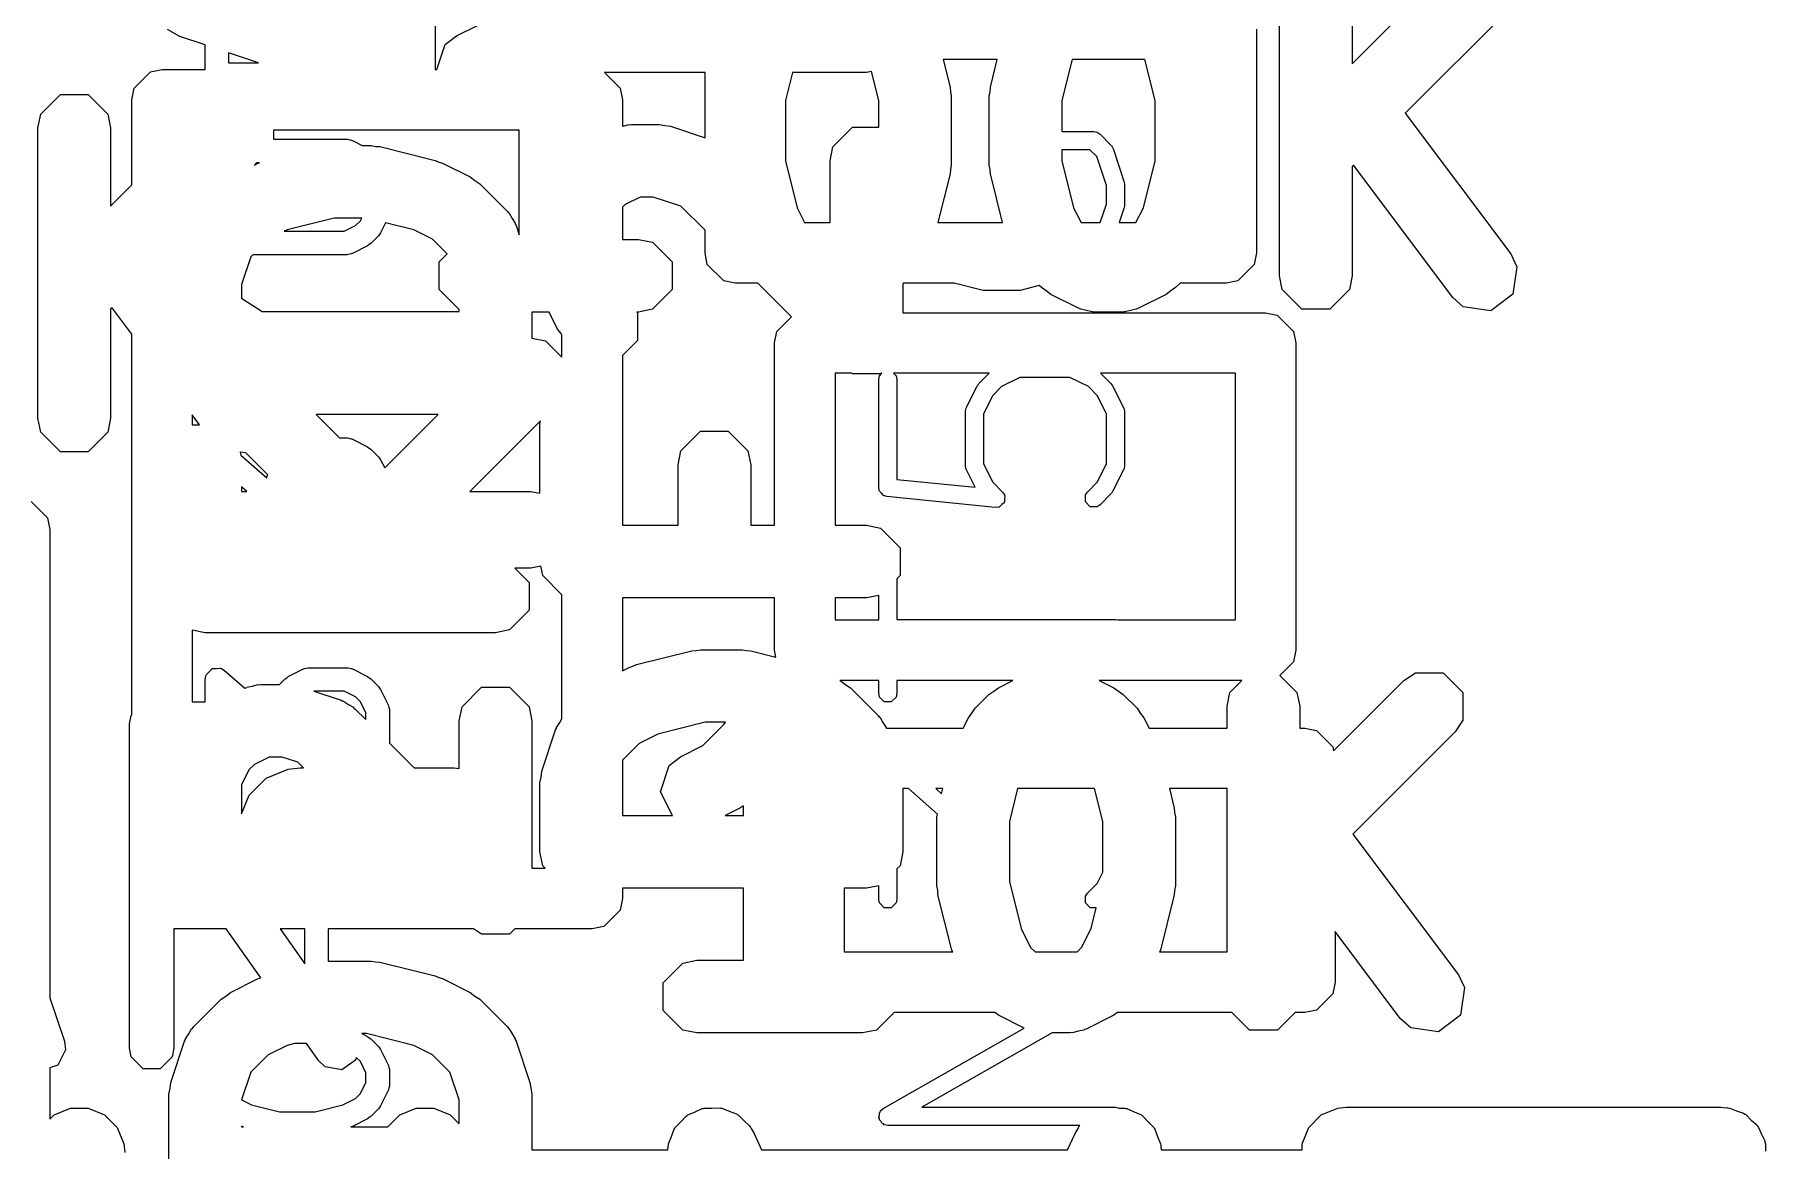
# Model space of a CAD drawing. Extents: x 95.1 to 121.9, y -82.3 to -63.1.
# Drawn here: x 110.355 to 113.217, y -77.861 to -76.016 of the extents above; entities that cross this region are included whole.
import ezdxf

# ---------------------------------------------------------------- set-up
doc = ezdxf.new("R2010")
doc.units = 0
doc.layers.add('BLACK', color=7, linetype='CONTINUOUS')

msp = doc.modelspace()

# ---------------------------------------------------------------- linework, layer by layer
at = {"layer": 'BLACK', "linetype": 'CONTINUOUS'}
for p, q in [((112.534, -76.06425), (112.705859, -75.892391)), ((111.017617, -75.908), (111.017617, -76.0738)), ((112.414, -76.414817), (112.414, -75.934817)), ((112.534, -75.934817), (112.534, -76.06425)), ((112.790712, -75.977244), (112.621794, -76.14616)), ((110.595786, -76.019206), (110.575448, -76.007612)), ((111.05288, -76.018295), (111.089885, -75.999791)), ((112.376, -76.007), (112.376, -76.377)), ((110.637438, -76.03309), (110.595786, -76.019206)), ((110.637438, -76.0738), (110.637438, -76.03309)), ((111.02067, -76.0738), (111.034386, -76.032648)), ((111.034386, -76.032648), (111.05288, -76.018295)), ((110.725752, -76.062528), (110.6763, -76.046044)), ((110.6763, -76.046044), (110.6763, -76.062528)), ((110.6763, -76.062528), (110.725752, -76.062528)), ((111.857822, -76.057), (111.869352, -76.103122)), ((111.947321, -76.057), (111.857822, -76.057)), ((111.935791, -76.103122), (111.947321, -76.057)), ((112.071015, -76.057), (112.054, -76.125061)), ((112.191271, -76.057), (112.071015, -76.057)), ((112.208286, -76.125061), (112.191271, -76.057)), ((110.520006, -76.104666), (110.547066, -76.077606)), ((110.547066, -76.077606), (110.5662, -76.0738)), ((110.5662, -76.0738), (110.637438, -76.0738)), ((111.017617, -76.0738), (111.02067, -76.0738)), ((111.297848, -76.07892), (111.323594, -76.104666)), ((111.464, -76.07892), (111.297848, -76.07892)), ((111.464, -76.186679), (111.464, -76.07892)), ((111.608392, -76.07892), (111.596857, -76.125061)), ((111.730985, -76.07892), (111.608392, -76.07892)), ((111.739199, -76.077286), (111.730985, -76.07892)), ((111.751143, -76.125061), (111.739199, -76.077286)), ((110.365567, -76.147456), (110.398039, -76.114984)), ((110.398039, -76.114984), (110.443961, -76.114984)), ((110.443961, -76.114984), (110.476433, -76.147456)), ((110.5162, -76.1238), (110.520006, -76.104666)), ((110.5162, -76.26465), (110.5162, -76.1238)), ((111.323594, -76.104666), (111.3274, -76.1238)), ((111.3274, -76.1238), (111.3274, -76.167619)), ((111.596857, -76.125061), (111.596857, -76.224572)), ((111.751143, -76.169201), (111.751143, -76.125061)), ((111.869352, -76.103122), (111.869709, -76.110466)), ((111.869709, -76.110466), (111.871143, -76.117674)), ((111.871143, -76.117674), (111.871143, -76.23196)), ((111.934, -76.117674), (111.935433, -76.110466)), ((111.934, -76.23196), (111.934, -76.117674)), ((111.935433, -76.110466), (111.935791, -76.103122)), ((112.054, -76.125061), (112.054, -76.176435)), ((112.208286, -76.224572), (112.208286, -76.125061)), ((110.361, -76.170417), (110.365567, -76.147456)), ((110.476433, -76.147456), (110.481, -76.170417)), ((112.621794, -76.14616), (112.796286, -76.378817)), ((110.361, -76.650417), (110.361, -76.170417)), ((110.481, -76.170417), (110.481, -76.29985)), ((110.750719, -76.1738), (110.750719, -76.189165)), ((111.156857, -76.1738), (110.750719, -76.1738)), ((111.156857, -76.347411), (111.156857, -76.1738)), ((111.3274, -76.167619), (111.328884, -76.167324)), ((111.328884, -76.167324), (111.33816, -76.164785)), ((111.33816, -76.164785), (111.339465, -76.16522)), ((111.339465, -76.16522), (111.342413, -76.164634)), ((111.342413, -76.164634), (111.388128, -76.164634)), ((111.388128, -76.164634), (111.397561, -76.16651)), ((111.397561, -76.16651), (111.407102, -76.167713)), ((111.407102, -76.167713), (111.464, -76.186679)), ((111.675552, -76.201673), (111.708024, -76.169201)), ((111.708024, -76.169201), (111.751143, -76.169201)), ((112.054, -76.176435), (112.106758, -76.176435)), ((112.106758, -76.176435), (112.112481, -76.177573)), ((112.112481, -76.177573), (112.117332, -76.180815)), ((112.117332, -76.180815), (112.135262, -76.198743)), ((110.750719, -76.189165), (110.872152, -76.189165)), ((110.872152, -76.189165), (110.873106, -76.189354)), ((110.873106, -76.189354), (110.873529, -76.189214)), ((110.873529, -76.189214), (110.876532, -76.190036)), ((110.876532, -76.190036), (110.879588, -76.190644)), ((110.879588, -76.190644), (110.879902, -76.190958)), ((110.879902, -76.190958), (110.880842, -76.191216)), ((110.880842, -76.191216), (110.897265, -76.199428)), ((110.897265, -76.199428), (110.911902, -76.199428)), ((110.911902, -76.199428), (110.919109, -76.200861)), ((110.919109, -76.200861), (110.926454, -76.201219)), ((110.926454, -76.201219), (111.017883, -76.224076)), ((111.670985, -76.224634), (111.675552, -76.201673)), ((112.100564, -76.206345), (112.054, -76.206345)), ((112.054, -76.206345), (112.054, -76.224572)), ((112.111615, -76.217395), (112.100564, -76.206345)), ((112.135262, -76.198743), (112.135678, -76.199365)), ((112.135678, -76.199365), (112.135985, -76.199519)), ((112.135985, -76.199519), (112.13717, -76.201598)), ((112.13717, -76.201598), (112.138504, -76.203594)), ((112.138504, -76.203594), (112.138504, -76.203938)), ((112.138504, -76.203938), (112.138875, -76.204589)), ((112.138875, -76.204589), (112.156802, -76.258373)), ((110.722529, -76.228027), (110.718804, -76.231751)), ((110.718804, -76.231751), (110.725069, -76.228619)), ((110.72723, -76.228027), (110.722529, -76.228027)), ((110.725069, -76.228619), (110.72723, -76.228027)), ((111.017883, -76.224076), (111.023825, -76.226883)), ((111.023825, -76.226883), (111.030164, -76.228619)), ((111.030164, -76.228619), (111.075878, -76.251476)), ((111.596857, -76.224572), (111.616325, -76.302446)), ((111.670985, -76.327), (111.670985, -76.224634)), ((111.869709, -76.239167), (111.869352, -76.246512)), ((111.871143, -76.23196), (111.869709, -76.239167)), ((111.935433, -76.239167), (111.934, -76.23196)), ((111.935791, -76.246512), (111.935433, -76.239167)), ((112.054, -76.224572), (112.073468, -76.302446)), ((112.12766, -76.26553), (112.111615, -76.217395)), ((112.188817, -76.302446), (112.208286, -76.224572)), ((112.536079, -76.231874), (112.534, -76.233954)), ((112.534, -76.233954), (112.534, -76.414817)), ((112.700286, -76.450817), (112.536079, -76.231874)), ((110.481, -76.29985), (110.5162, -76.26465)), ((111.075878, -76.251476), (111.083482, -76.257378)), ((111.083482, -76.257378), (111.091471, -76.262716)), ((111.091471, -76.262716), (111.137187, -76.308431)), ((111.869352, -76.246512), (111.84923, -76.327)), ((111.955913, -76.327), (111.935791, -76.246512)), ((112.12766, -76.29653), (112.12766, -76.26553)), ((112.156802, -76.258373), (112.157101, -76.260747)), ((112.157101, -76.260747), (112.15757, -76.263102)), ((112.15757, -76.263102), (112.15757, -76.298958)), ((111.33224, -76.296803), (111.3274, -76.301643)), ((111.356578, -76.284634), (111.33224, -76.296803)), ((111.378391, -76.284634), (111.356578, -76.284634)), ((111.424289, -76.299933), (111.378391, -76.284634)), ((112.117503, -76.327), (112.12766, -76.29653)), ((110.850719, -76.319428), (110.772843, -76.338896)), ((110.896321, -76.319428), (110.850719, -76.319428)), ((110.885971, -76.331926), (110.894173, -76.323724)), ((110.894173, -76.323724), (110.896321, -76.319428)), ((111.137187, -76.308431), (111.138856, -76.310929)), ((111.138856, -76.310929), (111.140087, -76.311545)), ((111.140087, -76.311545), (111.144847, -76.319896)), ((111.144847, -76.319896), (111.150193, -76.327896)), ((111.3274, -76.301643), (111.3274, -76.354817)), ((111.464, -76.339644), (111.424289, -76.299933)), ((111.616325, -76.302446), (111.628602, -76.327)), ((112.073468, -76.302446), (112.085745, -76.327)), ((112.156802, -76.303687), (112.149031, -76.327)), ((112.157101, -76.301312), (112.156802, -76.303687)), ((112.15757, -76.298958), (112.157101, -76.301312)), ((112.17654, -76.327), (112.188817, -76.302446)), ((110.772843, -76.338896), (110.768375, -76.34113)), ((110.768375, -76.34113), (110.867564, -76.34113)), ((110.867564, -76.34113), (110.885971, -76.331926)), ((110.923883, -76.348974), (110.911219, -76.361637)), ((110.925613, -76.346385), (110.923883, -76.348974)), ((110.927524, -76.343923), (110.925613, -76.346385)), ((110.935853, -76.327262), (110.927524, -76.343923)), ((110.982389, -76.338896), (110.935853, -76.327262)), ((111.013505, -76.354454), (110.982389, -76.338896)), ((111.037593, -76.378543), (111.013505, -76.354454)), ((111.150193, -76.327896), (111.150193, -76.329272)), ((111.150193, -76.329272), (111.151681, -76.331883)), ((111.151681, -76.331883), (111.156857, -76.347411)), ((111.3274, -76.354817), (111.354, -76.354817)), ((111.354, -76.354817), (111.376961, -76.359384)), ((111.464, -76.377), (111.464, -76.339644)), ((111.628602, -76.327), (111.670985, -76.327)), ((111.84923, -76.327), (111.955913, -76.327)), ((112.085745, -76.327), (112.117503, -76.327)), ((112.149031, -76.327), (112.17654, -76.327)), ((110.712916, -76.383267), (110.697617, -76.429165)), ((110.716191, -76.379992), (110.712916, -76.383267)), ((110.872152, -76.379992), (110.716191, -76.379992)), ((110.873106, -76.379802), (110.872152, -76.379992)), ((110.873529, -76.379943), (110.873106, -76.379802)), ((110.876532, -76.37912), (110.873529, -76.379943)), ((110.879588, -76.378513), (110.876532, -76.37912)), ((110.879902, -76.378198), (110.879588, -76.378513)), ((110.880842, -76.377941), (110.879902, -76.378198)), ((110.90617, -76.365276), (110.880842, -76.377941)), ((110.908632, -76.363364), (110.90617, -76.365276)), ((110.911219, -76.361637), (110.908632, -76.363364)), ((111.024281, -76.391856), (111.037593, -76.378543)), ((111.376961, -76.359384), (111.409433, -76.391856)), ((111.467806, -76.396134), (111.464, -76.377)), ((112.376, -76.377), (112.372194, -76.396134)), ((112.796286, -76.378817), (112.806409, -76.399926)), ((111.024281, -76.437778), (111.024281, -76.391856)), ((111.409433, -76.391856), (111.409433, -76.437778)), ((111.494866, -76.423194), (111.467806, -76.396134)), ((112.372194, -76.396134), (112.345134, -76.423194)), ((112.806409, -76.399926), (112.799914, -76.445387)), ((110.697617, -76.429165), (110.697617, -76.452105)), ((111.056753, -76.47025), (111.024281, -76.437778)), ((111.409433, -76.437778), (111.376961, -76.47025)), ((111.514, -76.427), (111.494866, -76.423194)), ((111.551356, -76.427), (111.514, -76.427)), ((111.607014, -76.482658), (111.551356, -76.427)), ((111.792383, -76.427), (111.790985, -76.428398)), ((111.790985, -76.428398), (111.790985, -76.476)), ((111.876003, -76.427), (111.792383, -76.427)), ((111.923851, -76.438962), (111.876003, -76.427)), ((111.925677, -76.439051), (111.923851, -76.438962)), ((111.927478, -76.439409), (111.925677, -76.439051)), ((111.981262, -76.439409), (111.927478, -76.439409)), ((111.983062, -76.439051), (111.981262, -76.439409)), ((111.984889, -76.438962), (111.983062, -76.439051)), ((112.016755, -76.430995), (111.984889, -76.438962)), ((112.020146, -76.434386), (112.016755, -76.430995)), ((112.028137, -76.439725), (112.020146, -76.434386)), ((112.035739, -76.445626), (112.028137, -76.439725)), ((112.234151, -76.439723), (112.226547, -76.445626)), ((112.24214, -76.434386), (112.234151, -76.439723)), ((112.249526, -76.427), (112.24214, -76.434386)), ((112.326, -76.427), (112.249526, -76.427)), ((112.345134, -76.423194), (112.326, -76.427)), ((112.418567, -76.437778), (112.414, -76.414817)), ((112.451039, -76.47025), (112.418567, -76.437778)), ((112.529433, -76.437778), (112.496961, -76.47025)), ((112.534, -76.414817), (112.529433, -76.437778)), ((110.483079, -76.467474), (110.481, -76.469554)), ((110.481, -76.469554), (110.481, -76.650417)), ((110.5162, -76.511635), (110.483079, -76.467474)), ((110.697617, -76.452105), (110.731572, -76.473714)), ((112.081453, -76.468483), (112.035739, -76.445626)), ((112.084351, -76.469276), (112.081453, -76.468483)), ((112.085325, -76.47025), (112.084351, -76.469276)), ((112.177934, -76.469276), (112.176961, -76.47025)), ((112.180833, -76.468483), (112.177934, -76.469276)), ((112.226547, -76.445626), (112.180833, -76.468483)), ((112.717716, -76.466445), (112.700286, -76.450817)), ((112.763177, -76.47294), (112.717716, -76.466445)), ((112.799914, -76.445387), (112.763177, -76.47294)), ((110.731572, -76.473714), (111.057617, -76.473714)), ((111.057617, -76.470421), (111.056753, -76.47025)), ((111.057617, -76.473714), (111.057617, -76.470421)), ((111.177617, -76.474817), (111.177617, -76.517861)), ((111.206136, -76.474817), (111.177617, -76.474817)), ((111.220176, -76.502896), (111.206136, -76.474817)), ((111.354, -76.474817), (111.351369, -76.474817)), ((111.351369, -76.474817), (111.352132, -76.475959)), ((111.352132, -76.475959), (111.352132, -76.521881)), ((111.376961, -76.47025), (111.354, -76.474817)), ((111.582806, -76.506866), (111.607014, -76.482658)), ((111.790985, -76.476), (112.391, -76.476)), ((112.094757, -76.472126), (112.085325, -76.47025)), ((112.104033, -76.474666), (112.094757, -76.472126)), ((112.105338, -76.47423), (112.104033, -76.474666)), ((112.108286, -76.474817), (112.105338, -76.47423)), ((112.154, -76.474817), (112.108286, -76.474817)), ((112.156947, -76.47423), (112.154, -76.474817)), ((112.158253, -76.474666), (112.156947, -76.47423)), ((112.167528, -76.472126), (112.158253, -76.474666)), ((112.176961, -76.47025), (112.167528, -76.472126)), ((112.391, -76.476), (112.410134, -76.479806)), ((112.410134, -76.479806), (112.437194, -76.506866)), ((112.496961, -76.47025), (112.451039, -76.47025)), ((110.5162, -77.140903), (110.5162, -76.511635)), ((111.177617, -76.517861), (111.2001, -76.522334)), ((111.2001, -76.522334), (111.2274, -76.549634)), ((111.226078, -76.5105), (111.220176, -76.502896)), ((111.2274, -76.512478), (111.226078, -76.5105)), ((111.2274, -76.549634), (111.2274, -76.512478)), ((111.352132, -76.521881), (111.3274, -76.546613)), ((111.579, -76.526), (111.582806, -76.506866)), ((111.579, -76.827492), (111.579, -76.526)), ((112.437194, -76.506866), (112.441, -76.526)), ((112.441, -76.526), (112.441, -77.034)), ((111.3274, -76.546613), (111.3274, -76.827492)), ((111.706213, -76.576), (111.679, -76.576)), ((111.679, -76.576), (111.679, -76.827492)), ((111.708024, -76.57721), (111.706213, -76.576)), ((111.753946, -76.57721), (111.708024, -76.57721)), ((111.751171, -76.585807), (111.752309, -76.580084)), ((111.752309, -76.580084), (111.756393, -76.576)), ((111.755156, -76.576), (111.753946, -76.57721)), ((111.756393, -76.576), (111.755156, -76.576)), ((111.775859, -76.576), (111.779943, -76.580084)), ((111.934063, -76.576), (111.775859, -76.576)), ((111.779943, -76.580084), (111.781081, -76.585807)), ((111.916903, -76.59316), (111.934063, -76.576)), ((111.984792, -76.582834), (111.954266, -76.598097)), ((112.067372, -76.582834), (111.984792, -76.582834)), ((112.0979, -76.598098), (112.067372, -76.582834)), ((112.1181, -76.576), (112.135262, -76.59316)), ((112.341, -76.576), (112.1181, -76.576)), ((112.341, -76.984), (112.341, -76.576)), ((111.751171, -76.765087), (111.751171, -76.585807)), ((111.781081, -76.585807), (111.781081, -76.751552)), ((111.896174, -76.632903), (111.914102, -76.597047)), ((111.914102, -76.597047), (111.915569, -76.595155)), ((111.915569, -76.595155), (111.916903, -76.59316)), ((111.939768, -76.612595), (111.924505, -76.643121)), ((111.954266, -76.598097), (111.939768, -76.612595)), ((112.112396, -76.612593), (112.0979, -76.598098)), ((112.12766, -76.643121), (112.112396, -76.612593)), ((112.135262, -76.59316), (112.136597, -76.595158)), ((112.136597, -76.595158), (112.138063, -76.597047)), ((112.138063, -76.597047), (112.155991, -76.632903)), ((111.894595, -76.639591), (111.89474, -76.638857)), ((111.894595, -76.729231), (111.894595, -76.639591)), ((111.894632, -76.638531), (111.895265, -76.636218)), ((111.89474, -76.638857), (111.894632, -76.638531)), ((111.895265, -76.636218), (111.895733, -76.633868)), ((111.895733, -76.633868), (111.895976, -76.633624)), ((111.895976, -76.633624), (111.896174, -76.632903)), ((112.155991, -76.632903), (112.156188, -76.633624)), ((112.156188, -76.633624), (112.156432, -76.633868)), ((112.156432, -76.633868), (112.156898, -76.636216)), ((112.156898, -76.636216), (112.157533, -76.63853)), ((112.157533, -76.63853), (112.157424, -76.638856)), ((112.157424, -76.638856), (112.15757, -76.639591)), ((112.15757, -76.639591), (112.15757, -76.729231)), ((110.365567, -76.673378), (110.361, -76.650417)), ((110.481, -76.650417), (110.476433, -76.673378)), ((110.628327, -76.661138), (110.6162, -76.644968)), ((110.6162, -76.644968), (110.6162, -76.661138)), ((110.6162, -76.661138), (110.628327, -76.661138)), ((110.821102, -76.6445), (110.859652, -76.68305)), ((111.022498, -76.6445), (110.821102, -76.6445)), ((110.934308, -76.732689), (111.022498, -76.6445)), ((111.191805, -76.654796), (111.075102, -76.7715)), ((111.190985, -76.65892), (111.191805, -76.654796)), ((111.190985, -76.77452), (111.190985, -76.65892)), ((111.924505, -76.643121), (111.924505, -76.725701)), ((112.12766, -76.725701), (112.12766, -76.643121)), ((110.398039, -76.70585), (110.365567, -76.673378)), ((110.476433, -76.673378), (110.443961, -76.70585)), ((110.859652, -76.68305), (110.872152, -76.68305)), ((110.872152, -76.68305), (110.873106, -76.683239)), ((110.873106, -76.683239), (110.873529, -76.683099)), ((110.873529, -76.683099), (110.876532, -76.683921)), ((110.876532, -76.683921), (110.879588, -76.684529)), ((110.879588, -76.684529), (110.879902, -76.684843)), ((110.879902, -76.684843), (110.880842, -76.685101)), ((110.880842, -76.685101), (110.90617, -76.697766)), ((110.90617, -76.697766), (110.908626, -76.699672)), ((111.424123, -76.704531), (111.456595, -76.672059)), ((111.456595, -76.672059), (111.502517, -76.672059)), ((111.502517, -76.672059), (111.534989, -76.704531)), ((110.443961, -76.70585), (110.398039, -76.70585)), ((110.704764, -76.707766), (110.695605, -76.706458)), ((110.695605, -76.706458), (110.696592, -76.711419)), ((110.696592, -76.711419), (110.73955, -76.749007)), ((110.741014, -76.744016), (110.704764, -76.707766)), ((110.908626, -76.699672), (110.91122, -76.701405)), ((110.91122, -76.701405), (110.923884, -76.714069)), ((110.923884, -76.714069), (110.925612, -76.716656)), ((110.925612, -76.716656), (110.927524, -76.719119)), ((110.927524, -76.719119), (110.934308, -76.732689)), ((111.419556, -76.727492), (111.424123, -76.704531)), ((111.419556, -76.827492), (111.419556, -76.727492)), ((111.534989, -76.704531), (111.539556, -76.727492)), ((111.539556, -76.727492), (111.539556, -76.827492)), ((111.924505, -76.725701), (111.939768, -76.756227)), ((112.112396, -76.756228), (112.12766, -76.725701)), ((110.73955, -76.749007), (110.739618, -76.748758)), ((110.739618, -76.748758), (110.740227, -76.7457)), ((110.740227, -76.7457), (110.740543, -76.745383)), ((110.740543, -76.745383), (110.7408, -76.744446)), ((110.7408, -76.744446), (110.741014, -76.744016)), ((111.781081, -76.751552), (111.910459, -76.76449)), ((111.89474, -76.729964), (111.894595, -76.729231)), ((111.894632, -76.730291), (111.89474, -76.729964)), ((111.895265, -76.732603), (111.894632, -76.730291)), ((111.895733, -76.734954), (111.895265, -76.732603)), ((111.895976, -76.735197), (111.895733, -76.734954)), ((111.896174, -76.735919), (111.895976, -76.735197)), ((111.910459, -76.76449), (111.896174, -76.735919)), ((112.155991, -76.735919), (112.138063, -76.771775)), ((112.156188, -76.735197), (112.155991, -76.735919)), ((112.156432, -76.734954), (112.156188, -76.735197)), ((112.156898, -76.732605), (112.156432, -76.734954)), ((112.157533, -76.730292), (112.156898, -76.732605)), ((112.15757, -76.729231), (112.157424, -76.729965)), ((112.157424, -76.729965), (112.157533, -76.730292)), ((110.706241, -76.7715), (110.697617, -76.763953)), ((110.697617, -76.763953), (110.697617, -76.7715)), ((110.697617, -76.7715), (110.706241, -76.7715)), ((111.075102, -76.7715), (111.1758, -76.7715)), ((111.1758, -76.7715), (111.190985, -76.77452)), ((111.751882, -76.768664), (111.751171, -76.765087)), ((111.751808, -76.769407), (111.751882, -76.768664)), ((111.752101, -76.769765), (111.751808, -76.769407)), ((111.752309, -76.77081), (111.752101, -76.769765)), ((111.755869, -76.77437), (111.752309, -76.77081)), ((111.759057, -76.778266), (111.755869, -76.77437)), ((111.760075, -76.778576), (111.759057, -76.778266)), ((111.760403, -76.778904), (111.760075, -76.778576)), ((111.761149, -76.778904), (111.760403, -76.778904)), ((111.764638, -76.779968), (111.761149, -76.778904)), ((111.943918, -76.797896), (111.764638, -76.779968)), ((111.939768, -76.756227), (111.955981, -76.77244)), ((111.955981, -76.77244), (111.959223, -76.777292)), ((111.959223, -76.777292), (111.959223, -76.778082)), ((111.959223, -76.778082), (111.959724, -76.778695)), ((111.959724, -76.778695), (111.959223, -76.783704)), ((111.959223, -76.783704), (111.959223, -76.788738)), ((112.092941, -76.777291), (112.096184, -76.77244)), ((112.092941, -76.788738), (112.092941, -76.777291)), ((112.096184, -76.77244), (112.112396, -76.756228)), ((112.135262, -76.775662), (112.117332, -76.79359)), ((112.136597, -76.773663), (112.135262, -76.775662)), ((112.138063, -76.771775), (112.136597, -76.773663)), ((110.349934, -76.788006), (110.376994, -76.815066)), ((111.949726, -76.797333), (111.943918, -76.797896)), ((111.950338, -76.796832), (111.949726, -76.797333)), ((111.951129, -76.796832), (111.950338, -76.796832)), ((111.954689, -76.793271), (111.951129, -76.796832)), ((111.958585, -76.790084), (111.954689, -76.793271)), ((111.958663, -76.789297), (111.958585, -76.790084)), ((111.959223, -76.788738), (111.958663, -76.789297)), ((112.101034, -76.796832), (112.092941, -76.788738)), ((112.112481, -76.796832), (112.101034, -76.796832)), ((112.117332, -76.79359), (112.112481, -76.796832)), ((110.376994, -76.815066), (110.3808, -76.8342)), ((110.3808, -76.8342), (110.3808, -77.608721)), ((111.3274, -76.827492), (111.419556, -76.827492)), ((111.539556, -76.827492), (111.579, -76.827492)), ((111.679, -76.827492), (111.730985, -76.827492)), ((111.730985, -76.827492), (111.753946, -76.832059)), ((111.753946, -76.832059), (111.786418, -76.864531)), ((111.786418, -76.864531), (111.786418, -76.910453)), ((111.1758, -76.8985), (111.149368, -76.8985)), ((111.149368, -76.8985), (111.17305, -76.922182)), ((111.192513, -76.895175), (111.1758, -76.8985)), ((111.195552, -76.910453), (111.192513, -76.895175)), ((111.17305, -76.922182), (111.17305, -76.968104)), ((111.2274, -76.942301), (111.195552, -76.910453)), ((111.786418, -76.910453), (111.781081, -76.91579)), ((111.781081, -76.91579), (111.781081, -76.983197)), ((111.2274, -77.147276), (111.2274, -76.942301)), ((111.3274, -76.947492), (111.3274, -77.067915)), ((111.579, -76.947492), (111.3274, -76.947492)), ((111.579, -77.034), (111.579, -76.947492)), ((111.730985, -76.947492), (111.679, -76.947492)), ((111.679, -76.947492), (111.679, -76.984)), ((111.751171, -76.943476), (111.730985, -76.947492)), ((111.751171, -76.984), (111.751171, -76.943476)), ((111.17305, -76.968104), (111.140578, -77.000576)), ((111.679, -76.984), (111.751171, -76.984)), ((111.781081, -76.983197), (112.142615, -76.983197)), ((112.142615, -76.983197), (112.146653, -76.984)), ((112.146653, -76.984), (112.341, -76.984)), ((110.637617, -77.005143), (110.6162, -77.000883)), ((110.6162, -77.000883), (110.6162, -77.119365)), ((111.117617, -77.005143), (110.637617, -77.005143)), ((111.140578, -77.000576), (111.117617, -77.005143)), ((111.350718, -77.057854), (111.442147, -77.034997)), ((111.442147, -77.034997), (111.449491, -77.034639)), ((111.449491, -77.034639), (111.456699, -77.033206)), ((111.456699, -77.033206), (111.52527, -77.033206)), ((111.52527, -77.033206), (111.532477, -77.034639)), ((111.532477, -77.034639), (111.539822, -77.034997)), ((111.539822, -77.034997), (111.581258, -77.045356)), ((111.581258, -77.045356), (111.579, -77.034)), ((112.441, -77.034), (112.437194, -77.053134)), ((110.638917, -77.074956), (110.64375, -77.070122)), ((110.64375, -77.070122), (110.648255, -77.064974)), ((110.648255, -77.064974), (110.648944, -77.064928)), ((110.648944, -77.064928), (110.649433, -77.06444)), ((110.649433, -77.06444), (110.656267, -77.06444)), ((110.656267, -77.06444), (110.663094, -77.063985)), ((110.663094, -77.063985), (110.663884, -77.06444)), ((110.663884, -77.06444), (110.664305, -77.06444)), ((110.664305, -77.06444), (110.664876, -77.065011)), ((110.664876, -77.065011), (110.669664, -77.067769)), ((110.669664, -77.067769), (110.703032, -77.096966)), ((110.774816, -77.077676), (110.800145, -77.065012)), ((110.800145, -77.065012), (110.801082, -77.064755)), ((110.801082, -77.064755), (110.801398, -77.06444)), ((110.801398, -77.06444), (110.804454, -77.063832)), ((110.804454, -77.063832), (110.807457, -77.06301)), ((110.807457, -77.06301), (110.807879, -77.06315)), ((110.807879, -77.06315), (110.808834, -77.062961)), ((110.808834, -77.062961), (110.872152, -77.062961)), ((110.872152, -77.062961), (110.873106, -77.06315)), ((110.873106, -77.06315), (110.873529, -77.06301)), ((110.873529, -77.06301), (110.876532, -77.063832)), ((110.876532, -77.063832), (110.879588, -77.06444)), ((110.879588, -77.06444), (110.879902, -77.064754)), ((110.879902, -77.064754), (110.880842, -77.065012)), ((110.880842, -77.065012), (110.90617, -77.077677)), ((111.3274, -77.067915), (111.338437, -77.062397)), ((111.338437, -77.062397), (111.344775, -77.060661)), ((111.344775, -77.060661), (111.350718, -77.057854)), ((112.437194, -77.053134), (112.414666, -77.075661)), ((110.637438, -77.082392), (110.638515, -77.076973)), ((110.637438, -77.119365), (110.637438, -77.082392)), ((110.638462, -77.076167), (110.638739, -77.07585)), ((110.638515, -77.076973), (110.638462, -77.076167)), ((110.638739, -77.07585), (110.638917, -77.074956)), ((110.703032, -77.096966), (110.70511, -77.096397)), ((110.70511, -77.096397), (110.706084, -77.095424)), ((110.706084, -77.095424), (110.715516, -77.093547)), ((110.715516, -77.093547), (110.724792, -77.091008)), ((110.724792, -77.091008), (110.726097, -77.091443)), ((110.726097, -77.091443), (110.729045, -77.090857)), ((110.729045, -77.090857), (110.760227, -77.090857)), ((110.760227, -77.090857), (110.769766, -77.081317)), ((110.769766, -77.081317), (110.772353, -77.079587)), ((110.772353, -77.079587), (110.774816, -77.077676)), ((110.90617, -77.077677), (110.908626, -77.079583)), ((110.908626, -77.079583), (110.91122, -77.081316)), ((110.91122, -77.081316), (110.923884, -77.09398)), ((110.923884, -77.09398), (110.925612, -77.096567)), ((110.925612, -77.096567), (110.927524, -77.09903)), ((110.927524, -77.09903), (110.940187, -77.124357)), ((111.062184, -77.127896), (111.094656, -77.095424)), ((111.094656, -77.095424), (111.140578, -77.095424)), ((111.140578, -77.095424), (111.17305, -77.127896)), ((111.751171, -77.084), (111.686738, -77.084)), ((111.686738, -77.084), (111.689246, -77.085254)), ((111.689246, -77.085254), (111.69685, -77.091156)), ((111.69685, -77.091156), (111.704839, -77.096494)), ((111.704839, -77.096494), (111.750555, -77.142209)), ((111.751171, -77.10572), (111.751171, -77.084)), ((111.781081, -77.084), (111.781081, -77.10572)), ((111.973183, -77.084), (111.781081, -77.084)), ((111.941568, -77.101905), (111.949167, -77.096008)), ((111.949167, -77.096008), (111.973183, -77.084)), ((112.115959, -77.084), (112.139975, -77.096008)), ((112.351851, -77.084), (112.115959, -77.084)), ((112.139975, -77.096008), (112.14758, -77.10191)), ((112.331995, -77.103856), (112.351851, -77.084)), ((112.414666, -77.075661), (112.442861, -77.103856)), ((112.503457, -77.20022), (112.619287, -77.084391)), ((112.619287, -77.084391), (112.638753, -77.071384)), ((112.638753, -77.071384), (112.684675, -77.071384)), ((112.684675, -77.071384), (112.717147, -77.103856)), ((110.6162, -77.119365), (110.637438, -77.119365)), ((110.867564, -77.101823), (110.817395, -77.101823)), ((110.817395, -77.101823), (110.862304, -77.116793)), ((110.862304, -77.116793), (110.864915, -77.118281)), ((110.864915, -77.118281), (110.866292, -77.118281)), ((110.866292, -77.118281), (110.874284, -77.123621)), ((110.885969, -77.111025), (110.867564, -77.101823)), ((110.874284, -77.123621), (110.882643, -77.128386)), ((110.894174, -77.11923), (110.885969, -77.111025)), ((110.903376, -77.137634), (110.894174, -77.11923)), ((110.940187, -77.124357), (110.940444, -77.125296)), ((110.940444, -77.125296), (110.940759, -77.125611)), ((110.940759, -77.125611), (110.941366, -77.128666)), ((111.057617, -77.150857), (111.062184, -77.127896)), ((111.17305, -77.127896), (111.177617, -77.150857)), ((111.752309, -77.111443), (111.751171, -77.10572)), ((111.760403, -77.119537), (111.752309, -77.111443)), ((111.771849, -77.119537), (111.760403, -77.119537)), ((111.779943, -77.111443), (111.771849, -77.119537)), ((111.781081, -77.10572), (111.779943, -77.111443)), ((111.910717, -77.130104), (111.933574, -77.107247)), ((111.933574, -77.107247), (111.941568, -77.101905)), ((112.14758, -77.10191), (112.155567, -77.107247)), ((112.155567, -77.107247), (112.178425, -77.130103)), ((112.327428, -77.126817), (112.331995, -77.103856)), ((112.327428, -77.163), (112.327428, -77.126817)), ((112.442861, -77.103856), (112.447428, -77.126817)), ((112.447428, -77.126817), (112.447428, -77.163)), ((112.717147, -77.103856), (112.717147, -77.149778)), ((110.512375, -77.155941), (110.515159, -77.141944)), ((110.512375, -77.692389), (110.512375, -77.155941)), ((110.515159, -77.141944), (110.5162, -77.140903)), ((110.882643, -77.128386), (110.883259, -77.129619)), ((110.883259, -77.129619), (110.885757, -77.131288)), ((110.885757, -77.131288), (110.903376, -77.148907)), ((110.903376, -77.148907), (110.903376, -77.137634)), ((110.941366, -77.128666), (110.942189, -77.13167)), ((110.942189, -77.13167), (110.942048, -77.132092)), ((110.942048, -77.132092), (110.942238, -77.133047)), ((110.942238, -77.133047), (110.942238, -77.187769)), ((111.057617, -77.229568), (111.057617, -77.150857)), ((111.177617, -77.150857), (111.177617, -77.3946)), ((111.218409, -77.161674), (111.223751, -77.153677)), ((111.223751, -77.153677), (111.2274, -77.147276)), ((111.464087, -77.153206), (111.386211, -77.172674)), ((111.497724, -77.153206), (111.464087, -77.153206)), ((111.495087, -77.157161), (111.497724, -77.153206)), ((111.750555, -77.142209), (111.752224, -77.144707)), ((111.752224, -77.144707), (111.753455, -77.145323)), ((111.753455, -77.145323), (111.758215, -77.153674)), ((111.758215, -77.153674), (111.763561, -77.161674)), ((111.890825, -77.163), (111.899476, -77.145698)), ((111.899476, -77.145698), (111.90538, -77.13809)), ((111.90538, -77.13809), (111.910717, -77.130104)), ((112.178425, -77.130103), (112.183768, -77.138099)), ((112.183768, -77.138099), (112.189666, -77.145698)), ((112.189666, -77.145698), (112.198317, -77.163)), ((112.717147, -77.149778), (112.70414, -77.169244)), ((111.194064, -77.234232), (111.216921, -77.165662)), ((111.216921, -77.165662), (111.218409, -77.163051)), ((111.218409, -77.163051), (111.218409, -77.161674)), ((111.386211, -77.172674), (111.355097, -77.188231)), ((111.460456, -77.191791), (111.495087, -77.157161)), ((111.763561, -77.161674), (111.763561, -77.163)), ((111.763561, -77.163), (111.890825, -77.163)), ((112.198317, -77.163), (112.327428, -77.163)), ((112.447428, -77.163), (112.456, -77.163)), ((112.456, -77.163), (112.475134, -77.166806)), ((112.475134, -77.166806), (112.502194, -77.193866)), ((112.70414, -77.169244), (112.535222, -77.33816)), ((110.74321, -77.210857), (110.718872, -77.223026)), ((110.765023, -77.210857), (110.74321, -77.210857)), ((110.79056, -77.219369), (110.765023, -77.210857)), ((110.942238, -77.187769), (110.983169, -77.2287)), ((111.355097, -77.188231), (111.3274, -77.215928)), ((111.404957, -77.224648), (111.423451, -77.210295)), ((111.423451, -77.210295), (111.460456, -77.191791)), ((112.502194, -77.193866), (112.503457, -77.20022)), ((110.709787, -77.232111), (110.697617, -77.256451)), ((110.718872, -77.223026), (110.709787, -77.232111)), ((110.738354, -77.245823), (110.774979, -77.230652)), ((110.774979, -77.230652), (110.7948, -77.2287)), ((110.799887, -77.228696), (110.79056, -77.219369)), ((110.7948, -77.2287), (110.799889, -77.2287)), ((110.799889, -77.2287), (110.799887, -77.228696)), ((110.983169, -77.2287), (111.0488, -77.2287)), ((111.0488, -77.2287), (111.057617, -77.229568)), ((111.192861, -77.243772), (111.194064, -77.234232)), ((111.3274, -77.215928), (111.3274, -77.307492)), ((111.390436, -77.268214), (111.404957, -77.224648)), ((110.697617, -77.256451), (110.697617, -77.304528)), ((110.710323, -77.273854), (110.738354, -77.245823)), ((111.190985, -77.253206), (111.192861, -77.243772)), ((111.190985, -77.367492), (111.190985, -77.253206)), ((111.410075, -77.307492), (111.390436, -77.268214)), ((111.790985, -77.263), (111.790985, -77.367492)), ((111.800228, -77.263), (111.790985, -77.263)), ((111.848338, -77.305096), (111.800228, -77.263)), ((111.84565, -77.263), (111.855167, -77.271328)), ((111.857249, -77.263), (111.84565, -77.263)), ((111.855167, -77.271328), (111.857249, -77.263)), ((111.980943, -77.263), (111.967428, -77.317061)), ((112.108199, -77.263), (111.980943, -77.263)), ((112.121714, -77.317061), (112.108199, -77.263)), ((112.231893, -77.263), (112.239923, -77.295122)), ((112.327428, -77.263), (112.231893, -77.263)), ((112.327428, -77.533), (112.327428, -77.263)), ((110.697617, -77.304528), (110.710323, -77.273854)), ((111.522833, -77.294767), (111.497384, -77.307492)), ((111.527428, -77.2912), (111.522833, -77.294767)), ((111.527428, -77.307492), (111.527428, -77.2912)), ((112.239923, -77.295122), (112.24028, -77.302466)), ((111.3274, -77.307492), (111.410075, -77.307492)), ((111.497384, -77.307492), (111.527428, -77.307492)), ((111.847428, -77.309674), (111.848338, -77.305096)), ((111.847428, -77.42396), (111.847428, -77.309674)), ((111.967428, -77.317061), (111.967428, -77.416572)), ((112.121714, -77.40093), (112.121714, -77.317061)), ((112.24028, -77.302466), (112.241714, -77.309674)), ((112.241714, -77.309674), (112.241714, -77.42396)), ((112.535222, -77.33816), (112.709714, -77.570817)), ((111.195552, -77.390453), (111.190985, -77.367492)), ((111.790985, -77.367492), (111.786418, -77.390453)), ((111.177617, -77.3946), (111.199699, -77.3946)), ((111.199699, -77.3946), (111.195552, -77.390453)), ((111.786418, -77.390453), (111.781081, -77.39579)), ((111.781081, -77.39579), (111.781081, -77.446353)), ((112.112396, -77.419566), (112.121714, -77.40093)), ((111.3274, -77.427492), (111.3274, -77.4446)), ((111.527428, -77.427492), (111.3274, -77.427492)), ((111.527428, -77.546817), (111.527428, -77.427492)), ((111.730985, -77.427492), (111.694, -77.427492)), ((111.694, -77.427492), (111.694, -77.533)), ((111.751171, -77.423476), (111.730985, -77.427492)), ((111.751171, -77.446353), (111.751171, -77.423476)), ((111.848861, -77.431167), (111.847428, -77.42396)), ((111.849219, -77.438512), (111.848861, -77.431167)), ((111.872076, -77.52994), (111.849219, -77.438512)), ((111.967428, -77.416572), (111.986896, -77.494446)), ((112.092941, -77.440629), (112.096184, -77.435778)), ((112.092941, -77.452076), (112.092941, -77.440629)), ((112.096184, -77.435778), (112.112396, -77.419566)), ((112.239923, -77.438512), (112.217066, -77.52994)), ((112.24028, -77.431167), (112.239923, -77.438512)), ((112.241714, -77.42396), (112.24028, -77.431167)), ((111.323594, -77.463734), (111.296534, -77.490794)), ((111.3274, -77.4446), (111.323594, -77.463734)), ((111.752309, -77.452076), (111.751171, -77.446353)), ((111.760403, -77.46017), (111.752309, -77.452076)), ((111.771849, -77.46017), (111.760403, -77.46017)), ((111.779943, -77.452076), (111.771849, -77.46017)), ((111.781081, -77.446353), (111.779943, -77.452076)), ((112.101034, -77.46017), (112.092941, -77.452076)), ((112.110814, -77.46017), (112.101034, -77.46017)), ((112.102245, -77.494446), (112.110814, -77.46017)), ((110.672395, -77.4946), (110.585527, -77.4946)), ((110.585527, -77.4946), (110.585527, -77.692389)), ((110.729381, -77.576009), (110.672395, -77.4946)), ((110.761688, -77.4946), (110.802437, -77.552814)), ((110.802067, -77.4946), (110.761688, -77.4946)), ((110.802067, -77.55095), (110.802067, -77.4946)), ((111.081437, -77.4946), (110.840929, -77.4946)), ((110.840929, -77.4946), (110.840929, -77.548477)), ((111.094656, -77.503433), (111.081437, -77.4946)), ((111.149411, -77.4946), (111.140578, -77.503433)), ((111.2774, -77.4946), (111.149411, -77.4946)), ((111.296534, -77.490794), (111.2774, -77.4946)), ((111.986896, -77.494446), (112.002455, -77.525563)), ((112.086687, -77.525563), (112.102245, -77.494446)), ((112.613714, -77.642817), (112.506, -77.499198)), ((112.506, -77.499198), (112.506, -77.583)), ((111.140578, -77.503433), (111.094656, -77.503433)), ((112.002455, -77.525563), (112.009892, -77.533)), ((112.07925, -77.533), (112.086687, -77.525563)), ((110.802437, -77.552814), (110.802067, -77.55095)), ((110.840929, -77.548477), (110.843331, -77.548)), ((110.843331, -77.548), (110.911902, -77.548)), ((110.911902, -77.548), (110.919109, -77.549433)), ((110.919109, -77.549433), (110.926454, -77.549791)), ((110.926454, -77.549791), (111.017883, -77.572648)), ((111.394852, -77.583856), (111.427324, -77.551384)), ((111.427324, -77.551384), (111.450285, -77.546817)), ((111.450285, -77.546817), (111.527428, -77.546817)), ((111.694, -77.533), (111.873522, -77.533)), ((111.873522, -77.533), (111.872076, -77.52994)), ((112.009892, -77.533), (112.07925, -77.533)), ((112.217066, -77.52994), (112.21562, -77.533)), ((112.21562, -77.533), (112.327428, -77.533)), ((110.679355, -77.600048), (110.725069, -77.577191)), ((110.725069, -77.577191), (110.729381, -77.576009)), ((111.017883, -77.572648), (111.023825, -77.575455)), ((111.023825, -77.575455), (111.030164, -77.577191)), ((111.030164, -77.577191), (111.075878, -77.600048)), ((111.394852, -77.629778), (111.394852, -77.583856)), ((112.506, -77.583), (112.502194, -77.602134)), ((112.709714, -77.570817), (112.719837, -77.591926)), ((110.3808, -77.608721), (110.404834, -77.680823)), ((110.618047, -77.657003), (110.663761, -77.611288)), ((110.663761, -77.611288), (110.671759, -77.605943)), ((110.671759, -77.605943), (110.679355, -77.600048)), ((111.075878, -77.600048), (111.083482, -77.60595)), ((111.083482, -77.60595), (111.091471, -77.611288)), ((111.091471, -77.611288), (111.137187, -77.657003)), ((112.502194, -77.602134), (112.475134, -77.629194)), ((112.719837, -77.591926), (112.713342, -77.637387)), ((111.427324, -77.66225), (111.394852, -77.629778)), ((111.776782, -77.633), (111.747532, -77.66225)), ((111.943208, -77.633), (111.776782, -77.633)), ((111.949167, -77.637626), (111.943208, -77.633)), ((111.991604, -77.658844), (111.949167, -77.637626)), ((112.139975, -77.637626), (112.094261, -77.660483)), ((112.145934, -77.633), (112.139975, -77.637626)), ((112.335217, -77.633), (112.145934, -77.633)), ((112.364467, -77.66225), (112.335217, -77.633)), ((112.439639, -77.633), (112.410389, -77.66225)), ((112.456, -77.633), (112.439639, -77.633)), ((112.475134, -77.629194), (112.456, -77.633)), ((112.631144, -77.658445), (112.613714, -77.642817)), ((112.713342, -77.637387), (112.676605, -77.66494)), ((110.605041, -77.676468), (110.610383, -77.668471)), ((110.610383, -77.668471), (110.615146, -77.660117)), ((110.615146, -77.660117), (110.616377, -77.659501)), ((110.616377, -77.659501), (110.618047, -77.657003)), ((110.904514, -77.668), (110.896427, -77.668)), ((110.896427, -77.668), (110.90617, -77.672872)), ((110.982389, -77.687468), (110.904514, -77.668)), ((111.137187, -77.657003), (111.138856, -77.659501)), ((111.138856, -77.659501), (111.140087, -77.660117)), ((111.140087, -77.660117), (111.144847, -77.668468)), ((111.144847, -77.668468), (111.150193, -77.676468)), ((111.450285, -77.666817), (111.427324, -77.66225)), ((111.724571, -77.666817), (111.450285, -77.666817)), ((111.747532, -77.66225), (111.724571, -77.666817)), ((111.758706, -77.791929), (111.991604, -77.658844)), ((112.037939, -77.666817), (111.822441, -77.789959)), ((112.067428, -77.666817), (112.037939, -77.666817)), ((112.070375, -77.66623), (112.067428, -77.666817)), ((112.071681, -77.666666), (112.070375, -77.66623)), ((112.080956, -77.664126), (112.071681, -77.666666)), ((112.090389, -77.66225), (112.080956, -77.664126)), ((112.091362, -77.661276), (112.090389, -77.66225)), ((112.094261, -77.660483), (112.091362, -77.661276)), ((112.410389, -77.66225), (112.364467, -77.66225)), ((112.676605, -77.66494), (112.631144, -77.658445)), ((110.406619, -77.694982), (110.3941, -77.720021)), ((110.404834, -77.680823), (110.406619, -77.694982)), ((110.515159, -77.706386), (110.512375, -77.692389)), ((110.580696, -77.749026), (110.603553, -77.680456)), ((110.585527, -77.692389), (110.582743, -77.706386)), ((110.603553, -77.680456), (110.605041, -77.677845)), ((110.605041, -77.677845), (110.605041, -77.676468)), ((110.772843, -77.687468), (110.741729, -77.703025)), ((110.7853, -77.684354), (110.772843, -77.687468)), ((110.805222, -77.684354), (110.7853, -77.684354)), ((110.825529, -77.713364), (110.805222, -77.684354)), ((110.90617, -77.672872), (110.908632, -77.674783)), ((110.908632, -77.674783), (110.911219, -77.676511)), ((110.911219, -77.676511), (110.923883, -77.689174)), ((110.923883, -77.689174), (110.925613, -77.691762)), ((110.925613, -77.691762), (110.927524, -77.694225)), ((110.927524, -77.694225), (110.940187, -77.719553)), ((111.013505, -77.703026), (110.982389, -77.687468)), ((111.150193, -77.676468), (111.150193, -77.677844)), ((111.150193, -77.677844), (111.151681, -77.680455)), ((111.151681, -77.680455), (111.174538, -77.749026)), ((110.3941, -77.720021), (110.3808, -77.724453)), ((110.3808, -77.724453), (110.3808, -77.809515)), ((110.534954, -77.726181), (110.515159, -77.706386)), ((110.562948, -77.726181), (110.534954, -77.726181)), ((110.582743, -77.706386), (110.562948, -77.726181)), ((110.741729, -77.703025), (110.712916, -77.731839)), ((110.835836, -77.723234), (110.825529, -77.713364)), ((110.863405, -77.7281), (110.835836, -77.723234)), ((110.886338, -77.712046), (110.863405, -77.7281)), ((110.887156, -77.707406), (110.886338, -77.712046)), ((110.894173, -77.714423), (110.887156, -77.707406)), ((110.903376, -77.732828), (110.894173, -77.714423)), ((110.940187, -77.719553), (110.940443, -77.72049)), ((110.940443, -77.72049), (110.940759, -77.720806)), ((110.940759, -77.720806), (110.941366, -77.723862)), ((110.941366, -77.723862), (110.942189, -77.726865)), ((110.942189, -77.726865), (110.942048, -77.727287)), ((110.942048, -77.727287), (110.942238, -77.728242)), ((110.942238, -77.728242), (110.942238, -77.753569)), ((111.042317, -77.731839), (111.013505, -77.703026)), ((110.579493, -77.758566), (110.580696, -77.749026)), ((110.712916, -77.731839), (110.697671, -77.777572)), ((110.894173, -77.767387), (110.903376, -77.748982)), ((110.903376, -77.748982), (110.903376, -77.732828)), ((110.942189, -77.754946), (110.941366, -77.757948)), ((110.942238, -77.753569), (110.942048, -77.754523)), ((110.942048, -77.754523), (110.942189, -77.754946)), ((111.057617, -77.777736), (111.042317, -77.731839)), ((111.174538, -77.749026), (111.17574, -77.758566)), ((110.577617, -77.768), (110.579493, -77.758566)), ((110.577617, -77.882286), (110.577617, -77.768)), ((110.697671, -77.777572), (110.714303, -77.785889)), ((110.714303, -77.785889), (110.760572, -77.797457)), ((110.819105, -77.797457), (110.865369, -77.78589)), ((110.865369, -77.78589), (110.885971, -77.775589)), ((110.885971, -77.775589), (110.894173, -77.767387)), ((110.940187, -77.762258), (110.927524, -77.787586)), ((110.940443, -77.76132), (110.940187, -77.762258)), ((110.940759, -77.761005), (110.940443, -77.76132)), ((110.941366, -77.757948), (110.940759, -77.761005)), ((111.057617, -77.817456), (111.057617, -77.777736)), ((111.17574, -77.758566), (111.177617, -77.768)), ((111.177617, -77.768), (111.177617, -77.86)), ((110.3808, -77.809515), (110.387856, -77.802459)), ((110.387856, -77.802459), (110.414892, -77.79126)), ((110.414892, -77.79126), (110.444156, -77.79126)), ((110.444156, -77.79126), (110.471192, -77.802459)), ((110.471192, -77.802459), (110.491884, -77.823151)), ((110.760572, -77.797457), (110.819105, -77.797457)), ((110.90617, -77.808939), (110.880842, -77.821604)), ((110.908632, -77.807027), (110.90617, -77.808939)), ((110.911219, -77.8053), (110.908632, -77.807027)), ((110.923883, -77.792637), (110.911219, -77.8053)), ((110.925613, -77.790048), (110.923883, -77.792637)), ((110.927524, -77.787586), (110.925613, -77.790048)), ((110.939457, -77.822286), (110.959284, -77.802459)), ((110.959284, -77.802459), (110.98632, -77.79126)), ((110.98632, -77.79126), (111.015584, -77.79126)), ((111.015584, -77.79126), (111.04262, -77.802459)), ((111.04262, -77.802459), (111.057617, -77.817456)), ((111.414783, -77.823151), (111.423988, -77.813945)), ((111.423988, -77.813945), (111.432777, -77.804349)), ((111.432777, -77.804349), (111.434292, -77.803641)), ((111.434292, -77.803641), (111.435475, -77.802459)), ((111.435475, -77.802459), (111.447496, -77.797479)), ((111.447496, -77.797479), (111.459295, -77.791973)), ((111.459295, -77.791973), (111.460966, -77.791899)), ((111.460966, -77.791899), (111.462511, -77.79126)), ((111.462511, -77.79126), (111.47553, -77.79126)), ((111.47553, -77.79126), (111.488531, -77.790689)), ((111.488531, -77.790689), (111.490101, -77.79126)), ((111.490101, -77.79126), (111.491775, -77.79126)), ((111.491775, -77.79126), (111.503801, -77.796241)), ((111.503801, -77.796241), (111.516032, -77.800689)), ((111.516032, -77.800689), (111.517265, -77.801818)), ((111.517265, -77.801818), (111.518811, -77.802459)), ((111.518811, -77.802459), (111.528016, -77.811664)), ((111.528016, -77.811664), (111.537613, -77.820453)), ((111.75129, -77.8068), (111.752309, -77.803064)), ((111.752309, -77.808583), (111.75129, -77.8068)), ((111.752309, -77.799191), (111.753761, -77.797738)), ((111.752309, -77.803064), (111.752309, -77.799191)), ((111.752309, -77.810637), (111.752309, -77.808583)), ((111.755047, -77.813375), (111.752309, -77.810637)), ((111.753761, -77.797738), (111.754302, -77.795757)), ((111.754302, -77.795757), (111.758706, -77.791929)), ((111.756969, -77.816738), (111.755047, -77.813375)), ((111.822441, -77.789959), (112.142615, -77.789959)), ((112.142615, -77.789959), (112.148338, -77.791097)), ((112.148338, -77.791097), (112.148501, -77.79126)), ((112.148501, -77.79126), (112.158441, -77.79126)), ((112.158441, -77.79126), (112.159984, -77.791899)), ((112.159984, -77.791899), (112.161657, -77.791973)), ((112.161657, -77.791973), (112.173464, -77.797482)), ((112.173464, -77.797482), (112.185477, -77.802459)), ((112.185477, -77.802459), (112.186658, -77.80364)), ((112.186658, -77.80364), (112.188175, -77.804348)), ((112.188175, -77.804348), (112.196969, -77.813951)), ((112.196969, -77.813951), (112.206169, -77.823151)), ((112.462402, -77.823151), (112.483094, -77.802459)), ((112.483094, -77.802459), (112.51013, -77.79126)), ((112.51013, -77.79126), (112.524762, -77.789819)), ((112.524762, -77.789819), (113.143809, -77.789819)), ((113.143809, -77.789819), (113.151547, -77.790581)), ((113.151547, -77.790581), (113.153515, -77.79045)), ((113.153515, -77.79045), (113.15487, -77.790908)), ((113.15487, -77.790908), (113.158441, -77.79126)), ((113.158441, -77.79126), (113.169698, -77.795923)), ((113.169698, -77.795923), (113.181236, -77.799825)), ((113.181236, -77.799825), (113.18314, -77.80149)), ((113.18314, -77.80149), (113.185477, -77.802459)), ((113.185477, -77.802459), (113.194087, -77.811069)), ((113.194087, -77.811069), (113.20326, -77.819095)), ((110.491884, -77.823151), (110.503083, -77.850187)), ((110.698834, -77.821604), (110.697617, -77.820995)), ((110.697617, -77.820995), (110.697617, -77.822286)), ((110.697617, -77.822286), (110.701141, -77.822286)), ((110.700887, -77.822166), (110.698834, -77.821604)), ((110.701141, -77.822286), (110.700887, -77.822166)), ((110.878788, -77.822166), (110.878534, -77.822286)), ((110.878534, -77.822286), (110.939457, -77.822286)), ((110.880842, -77.821604), (110.878788, -77.822166)), ((111.403584, -77.850187), (111.408565, -77.83816)), ((111.408565, -77.83816), (111.413013, -77.82593)), ((111.413013, -77.82593), (111.414142, -77.824696)), ((111.414142, -77.824696), (111.414783, -77.823151)), ((111.537613, -77.820453), (111.538787, -77.822435)), ((111.538787, -77.822435), (111.539503, -77.823151)), ((111.539503, -77.823151), (111.540181, -77.824787)), ((111.540181, -77.824787), (111.545107, -77.833103)), ((111.545107, -77.833103), (111.557659, -77.86)), ((111.75895, -77.817278), (111.756969, -77.816738)), ((111.760403, -77.818731), (111.75895, -77.817278)), ((111.766126, -77.819869), (111.760403, -77.818731)), ((112.083976, -77.819869), (111.766126, -77.819869)), ((112.063293, -77.86), (112.075845, -77.833102)), ((112.075845, -77.833102), (112.080772, -77.824784)), ((112.080772, -77.824784), (112.081449, -77.823151)), ((112.081449, -77.823151), (112.082163, -77.822436)), ((112.082163, -77.822436), (112.083339, -77.820452)), ((112.083339, -77.820452), (112.083976, -77.819869)), ((112.206169, -77.823151), (112.206809, -77.824696)), ((112.206809, -77.824696), (112.207939, -77.82593)), ((112.207939, -77.82593), (112.212386, -77.83816)), ((112.212386, -77.83816), (112.217368, -77.850187)), ((112.451203, -77.850187), (112.462402, -77.823151)), ((113.20326, -77.819095), (113.204382, -77.821364)), ((113.204382, -77.821364), (113.206169, -77.823151)), ((113.206169, -77.823151), (113.210829, -77.834401)), ((113.210829, -77.834401), (113.216232, -77.845327)), ((110.503083, -77.850187), (110.504524, -77.864819)), ((111.177617, -77.86), (111.402617, -77.86)), ((111.402617, -77.86), (111.40309, -77.855197)), ((111.403013, -77.853431), (111.403357, -77.852482)), ((111.40309, -77.855197), (111.403013, -77.853431)), ((111.403357, -77.852482), (111.403584, -77.850187)), ((111.557659, -77.86), (112.063293, -77.86)), ((112.217368, -77.850187), (112.217594, -77.852482)), ((112.217594, -77.852482), (112.217939, -77.853431)), ((112.217939, -77.853431), (112.217861, -77.855197)), ((112.217861, -77.855197), (112.218334, -77.86)), ((112.218334, -77.86), (112.451203, -77.86)), ((112.451203, -77.86), (112.451203, -77.850187)), ((113.216232, -77.845327), (113.2164, -77.84785)), ((113.2164, -77.84785), (113.217368, -77.850187)), ((113.217368, -77.850187), (113.217368, -77.862371))]:
    msp.add_line(p, q, dxfattribs=at)

doc.saveas('drawing.dxf')
